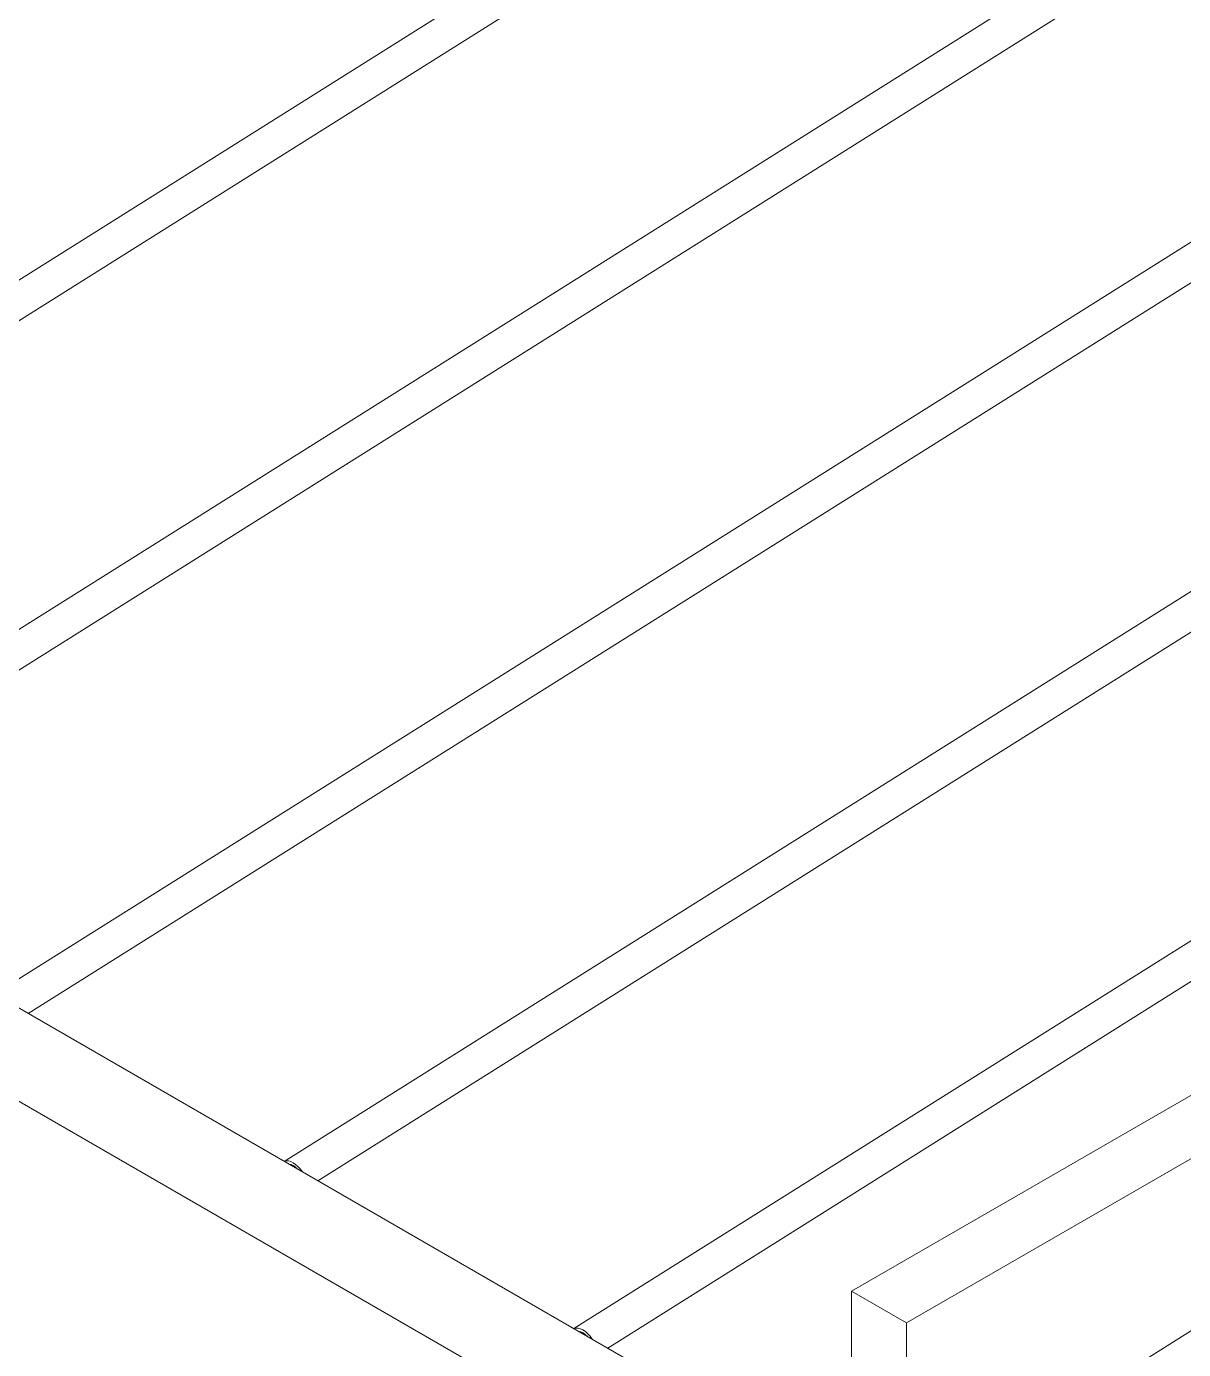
# Model space of a CAD drawing. Header units: millimetres. Extents: x -312439 to 477422, y -331570 to 212570.
# Drawn here: x 394648 to 396200, y 108699 to 110475 of the extents above; entities that cross this region are included whole.
import ezdxf

# ---------------------------------------------------------------- set-up
doc = ezdxf.new("R2010")
doc.units = ezdxf.units.MM

msp = doc.modelspace()

# ---------------------------------------------------------------- linework, layer by layer
at = {"color": 0, "linetype": 'Continuous', "lineweight": 0, "extrusion": (0, 0.816497, 0.57735)}
for p, q in [((391151.417, 111170.338), (395607.682, 108597.512)), ((391043.15, 111107.83), (395499.415, 108535.004)), ((395877.568, 110914.235), (393827.829, 109625.11)), ((393873.059, 109598.997), (395913.688, 110882.393)), ((396266.276, 110689.814), (394216.538, 109400.689)), ((394261.767, 109374.576), (396302.396, 110657.972)), ((396654.985, 110465.394), (394605.246, 109176.268)), ((394650.475, 109150.155), (396691.104, 110433.551)), ((397043.693, 110240.973), (394993.954, 108951.848)), ((395039.183, 108925.735), (397079.812, 110209.131)), ((396680.407, 109543.607), (395382.663, 108727.427)), ((395427.892, 108701.314), (396702.806, 109503.135)), ((395754.925, 108777.535), (396734.042, 109342.828)), ((396807.663, 109300.322), (395828.547, 108735.029)), ((395806.602, 108470.605), (396973.57, 109204.536)), ((395002.906, 108947.586), (395002.154, 108947.113)), ((395754.925, 108490.243), (395754.925, 108777.535)), ((395828.547, 108735.029), (395754.925, 108777.535)), ((395828.547, 108489.926), (395828.547, 108735.029)), ((395391.615, 108723.166), (395390.863, 108722.693))]:
    msp.add_line(p, q, dxfattribs=at)
at = {"color": 0, "linetype": 'Continuous', "lineweight": 0}
for centre, major_axis, start_param, end_param in [((395006.806, 108929.44), (-13.741, 21.848), 4.74642789, 6.20646214), ((395006.806, 108929.44), (-11.132, 17.701), 5.07312543, 5.87976459), ((395395.515, 108705.019), (-13.741, 21.848), 4.74642789, 6.20646214), ((395395.515, 108705.019), (-11.132, 17.701), 5.07312543, 5.87976459)]:
    msp.add_ellipse(centre, major_axis=major_axis, ratio=0.55101524, start_param=start_param, end_param=end_param, dxfattribs=at)

doc.saveas('drawing.dxf')
